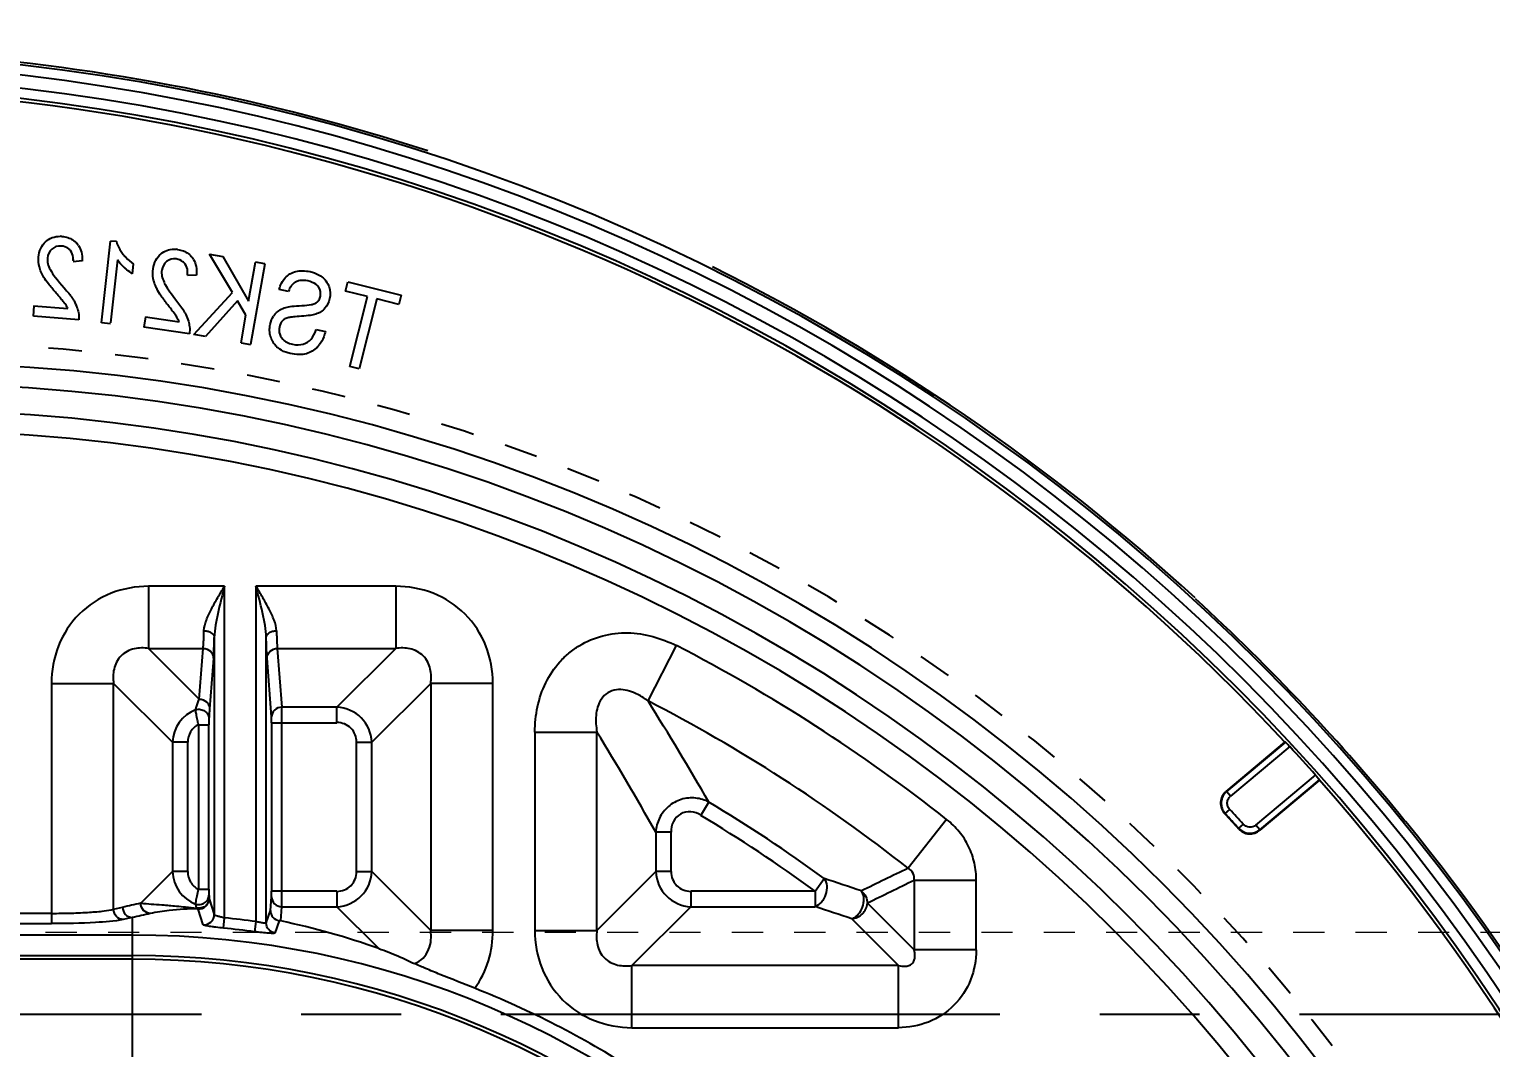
# Model space of a CAD drawing. Header units: millimetres. Extents: x 3054 to 4939, y -1170 to 130.
# Drawn here: x 3433.2 to 3504.6, y -167.8 to -118.1 of the extents above; entities that cross this region are included whole.
import ezdxf

# ---------------------------------------------------------------- set-up
doc = ezdxf.new("R2010")
doc.units = ezdxf.units.MM
doc.header["$LTSCALE"] = 16.335
doc.header["$PDMODE"] = 3
doc.header["$PDSIZE"] = 0.3125
doc.linetypes.add('CENTER', pattern=[0.6, 0.375, -0.075, 0.075, -0.075])
doc.linetypes.add('HIDDEN', pattern=[0.2, 0.1, -0.1])
doc.layers.get('0').update_dxf_attribs({"linetype": 'CONTINUOUS'})
doc.layers.get('Defpoints').update_dxf_attribs({"linetype": 'CONTINUOUS'})
doc.layers.add('21', color=7, linetype='CONTINUOUS')
doc.layers.add('cool', color=153, linetype='HIDDEN', lineweight=9)
doc.styles.get("Standard").update_dxf_attribs({"font": 'txt', "width": 0.8})
doc.dimstyles.get("Standard").update_dxf_attribs({"dimtxt": 0.15625, "dimasz": 0.1875, "dimexe": 0.125, "dimexo": 0.0625, "dimtad": 0, "dimtih": 1, "dimtoh": 1, "dimdsep": 46, "dimtxsty": 'Standard', "dimcen": 0.09, "dimadec": 0, "dimazin": 0, "dimtp": 0.01, "dimtm": 0.01, "dimtfac": 1, "dimtofl": 0, "dimtmove": 0, "dimatfit": 3, "dimfxl": 0, "dimtolj": 1, "dimarcsym": 0})

# ---------------------------------------------------------------- blocks, each defined once
blk = doc.blocks.new('*D86')
at = {"color": 4, "lineweight": -2}
blk.add_line((3527.113, -219.255), (3527.113, -60.351), dxfattribs=at)
at = {"layer": 'Defpoints', "color": 0}
for p in [(3527.113, -60.351), (3527.113, -219.255), (3421.161, -226.18)]:
    blk.add_point(p, dxfattribs=at)
at = {"color": 6, "insert": (3527.113, -51.351), "char_height": 5, "attachment_point": 5, "rotation": 90}
blk.add_mtext('\\A1;105.95', dxfattribs=at)
blk = doc.blocks.new('*D87')
at = {"color": 4, "lineweight": -2}
blk.add_line((3549.662, -116.98), (3549.662, -60.351), dxfattribs=at)
at = {"layer": 'Defpoints', "color": 0}
for p in [(3549.662, -60.351), (3549.662, -116.98), (3421.161, -226.18)]:
    blk.add_point(p, dxfattribs=at)
at = {"color": 6, "insert": (3549.662, -51.351), "char_height": 5, "attachment_point": 5, "rotation": 90}
blk.add_mtext('\\A1;128.50', dxfattribs=at)
blk = doc.blocks.new('*D88')
at = {"color": 4, "lineweight": -2}
blk.add_line((3553.176, -108.18), (3587.767, -108.18), dxfattribs=at)
at = {"layer": 'Defpoints', "color": 0}
for p in [(3553.176, -108.18), (3587.767, -108.18), (3421.161, -226.18)]:
    blk.add_point(p, dxfattribs=at)
at = {"color": 6, "insert": (3595.767, -108.18), "char_height": 5, "attachment_point": 5}
blk.add_mtext('\\A1;118.00', dxfattribs=at)
blk = doc.blocks.new('*D89')
at = {"color": 4, "lineweight": -2}
blk.add_line((3575.76, -166.18), (3587.767, -166.18), dxfattribs=at)
at = {"layer": 'Defpoints', "color": 0}
for p in [(3575.76, -166.18), (3587.767, -166.18), (3421.161, -226.18)]:
    blk.add_point(p, dxfattribs=at)
at = {"color": 6, "insert": (3594.767, -166.18), "char_height": 5, "attachment_point": 5}
blk.add_mtext('\\A1;60.00', dxfattribs=at)

msp = doc.modelspace()

# ---------------------------------------------------------------- linework, layer by layer
at = {"layer": '21', "color": 7, "linetype": 'Continuous'}
for p, q in [((3436.714, -132.399), (3437.162, -128.416)), ((3437.442, -128.432), (3437.164, -128.401)), ((3443.114, -130.912), (3441.994, -129.038)), ((3441.994, -129.038), (3442.64, -129.153)), ((3442.64, -129.153), (3443.899, -131.336)), ((3435.338, -129.401), (3435.779, -129.358)), ((3437.499, -129.328), (3437.154, -132.399)), ((3438.231, -130.003), (3438.284, -129.533)), ((3443.899, -131.336), (3444.237, -129.437)), ((3444.699, -129.519), (3443.999, -133.457)), ((3444.699, -129.519), (3444.237, -129.437)), ((3440.915, -130.07), (3441.357, -130.053)), ((3448.645, -130.844), (3448.76, -130.388)), ((3448.76, -130.388), (3451.359, -131.046)), ((3441.229, -132.964), (3443.114, -130.912)), ((3443.356, -131.317), (3441.798, -133.066)), ((3443.777, -132.024), (3443.356, -131.317)), ((3445.851, -130.871), (3445.393, -130.772)), ((3449.717, -131.115), (3448.645, -130.844)), ((3448.851, -134.537), (3449.717, -131.115)), ((3450.172, -131.23), (3449.306, -134.652)), ((3451.244, -131.502), (3450.172, -131.23)), ((3451.359, -131.046), (3451.244, -131.502)), ((3433.413, -131.566), (3433.372, -132.074)), ((3433.393, -131.565), (3435.072, -131.701)), ((3435.609, -132.257), (3433.393, -132.076)), ((3443.537, -133.375), (3443.777, -132.024)), ((3436.717, -132.376), (3437.151, -132.425)), ((3438.862, -132.113), (3438.79, -132.618)), ((3441.012, -132.937), (3438.79, -132.618)), ((3438.862, -132.113), (3440.51, -132.35)), ((3447.199, -132.728), (3447.657, -132.827)), ((3441.798, -133.066), (3441.229, -132.964)), ((3443.537, -133.375), (3443.999, -133.457)), ((3449.306, -134.652), (3448.851, -134.537)), ((3439.018, -145.269), (3439.018, -148.31)), ((3442.73, -145.269), (3439.018, -145.269)), ((3442.73, -161.479), (3442.73, -145.269)), ((3444.263, -145.269), (3444.263, -161.657)), ((3451.091, -145.269), (3444.263, -145.269)), ((3451.091, -145.269), (3451.091, -148.31)), ((3442.228, -147.783), (3442.228, -161.314)), ((3444.766, -161.724), (3444.766, -147.783)), ((3439.018, -148.31), (3441.497, -150.788)), ((3439.018, -148.31), (3441.685, -148.31)), ((3441.497, -150.788), (3441.685, -148.31)), ((3445.308, -148.31), (3445.527, -151.183)), ((3445.308, -148.31), (3451.091, -148.31)), ((3448.218, -151.183), (3451.091, -148.31)), ((3463.42, -150.876), (3464.813, -148.173)), ((3442.188, -148.785), (3441.999, -151.263)), ((3445.024, -151.658), (3444.806, -148.785)), ((3434.267, -150.02), (3434.267, -161.758)), ((3434.267, -150.02), (3437.308, -150.02)), ((3437.308, -161.06), (3437.308, -150.02)), ((3440.181, -152.893), (3437.308, -150.02)), ((3452.801, -150.02), (3449.928, -152.893)), ((3452.801, -150.02), (3452.801, -162.092)), ((3455.842, -150.02), (3452.801, -150.02)), ((3455.842, -162.092), (3455.842, -150.02)), ((3448.218, -151.183), (3445.527, -151.183)), ((3448.218, -151.943), (3448.218, -151.183)), ((3441.461, -152.025), (3441.461, -160.087)), ((3441.461, -152.039), (3441.964, -152.039)), ((3441.964, -160.073), (3441.964, -152.039)), ((3445.03, -151.943), (3445.03, -160.169)), ((3445.03, -151.943), (3448.218, -151.943)), ((3445.532, -160.169), (3445.532, -151.943)), ((3457.885, -152.396), (3457.885, -162.092)), ((3457.885, -152.396), (3460.925, -152.396)), ((3460.925, -162.092), (3460.925, -152.396)), ((3440.181, -152.893), (3440.181, -159.219)), ((3440.941, -152.893), (3440.181, -152.893)), ((3440.941, -159.219), (3440.941, -152.893)), ((3449.168, -152.893), (3449.168, -159.219)), ((3449.168, -152.893), (3449.928, -152.893)), ((3449.928, -159.219), (3449.928, -152.893)), ((3491.663, -155.301), (3494.537, -152.89)), ((3494.559, -152.896), (3491.692, -155.303)), ((3494.774, -153.107), (3491.884, -155.532)), ((3494.559, -152.896), (3494.537, -152.89)), ((3493.119, -156.942), (3496.034, -154.496)), ((3496.226, -154.752), (3493.309, -157.199)), ((3493.311, -157.171), (3496.222, -154.729)), ((3496.226, -154.752), (3496.222, -154.729)), ((3491.692, -155.303), (3491.663, -155.301)), ((3491.884, -155.532), (3491.692, -155.303)), ((3465.998, -156.469), (3466.389, -155.817)), ((3491.593, -156.379), (3491.622, -156.381)), ((3491.622, -156.381), (3491.842, -156.178)), ((3478.011, -156.666), (3476.129, -159.054)), ((3492.276, -157.099), (3492.274, -157.127)), ((3492.498, -156.899), (3492.276, -157.099)), ((3493.311, -157.171), (3493.119, -156.942)), ((3500.403, -156.746), (3500.448, -156.776)), ((3463.798, -157.284), (3463.798, -159.219)), ((3464.559, -157.284), (3463.798, -157.284)), ((3464.559, -159.219), (3464.559, -157.284)), ((3493.309, -157.199), (3493.311, -157.171)), ((3438.635, -160.765), (3440.181, -159.219)), ((3440.941, -159.219), (3440.181, -159.219)), ((3449.168, -159.219), (3449.928, -159.219)), ((3449.928, -159.219), (3452.801, -162.092)), ((3460.925, -162.092), (3463.798, -159.219)), ((3464.559, -159.219), (3463.798, -159.219)), ((3471.586, -160.169), (3472.033, -159.555)), ((3476.418, -159.651), (3476.418, -163.042)), ((3479.459, -159.651), (3476.418, -159.651)), ((3479.459, -163.042), (3479.459, -159.651)), ((3441.461, -160.073), (3441.964, -160.073)), ((3441.978, -160.545), (3442.228, -161.314)), ((3444.973, -161.125), (3445.024, -160.454)), ((3448.218, -160.169), (3445.03, -160.169)), ((3448.218, -160.169), (3448.218, -160.93)), ((3465.509, -160.169), (3465.509, -160.93)), ((3471.586, -160.169), (3465.509, -160.169)), ((3471.586, -160.169), (3471.586, -160.93)), ((3434.267, -161.257), (3431.177, -161.257)), ((3437.308, -161.06), (3437.745, -160.96)), ((3441.687, -161.813), (3441.441, -161.044)), ((3444.766, -161.724), (3444.973, -161.125)), ((3445.473, -161.629), (3445.527, -160.93)), ((3445.527, -160.93), (3448.218, -160.93)), ((3450.263, -162.975), (3448.218, -160.93)), ((3465.509, -160.93), (3462.636, -163.803)), ((3465.509, -160.93), (3471.586, -160.93)), ((3474.142, -160.766), (3476.418, -163.042)), ((3431.177, -161.758), (3434.267, -161.758)), ((3438.22, -161.461), (3437.783, -161.561)), ((3438.22, -161.461), (3438.22, -172.233)), ((3442.681, -161.978), (3442.73, -161.479)), ((3444.263, -161.657), (3444.197, -162.154)), ((3445.399, -161.615), (3445.191, -162.219)), ((3455.842, -162.092), (3452.801, -162.092)), ((3457.885, -162.092), (3460.925, -162.092)), ((3475.658, -163.803), (3473.382, -161.526)), ((3438.22, -162.316), (3394, -162.316)), ((3394, -163.322), (3438.22, -163.322)), ((3438.22, -163.5), (3394, -163.5)), ((3479.459, -163.042), (3476.418, -163.042)), ((3462.636, -166.843), (3462.636, -163.803)), ((3475.658, -163.803), (3462.636, -163.803)), ((3475.658, -166.843), (3475.658, -163.803)), ((3462.636, -166.843), (3475.658, -166.843))]:
    msp.add_line(p, q, dxfattribs=at)
at = {"layer": '21', "color": 1, "linetype": 'CENTER', "ltscale": 3.980655}
msp.add_line((3261.161, -166.18), (3581.161, -166.18), dxfattribs=at)
at = {"layer": '21', "color": 7, "linetype": 'Continuous'}
for centre, radius, start, end in [((3421.135, -221.18), 102.057, 14.96291, 151.82661), ((3421.135, -221.18), 101.558, 14.96291, 151.63947), ((3421.135, -221.18), 102.168, 72.02597, 85.77901), ((3421.135, -221.18), 100.92, 15.05965, 151.44394), ((3421.135, -221.18), 100.421, 15.05965, 151.60566), ((3421.135, -221.18), 100.256, 42.93433, 85.81719), ((3434.678, -129.473), 1.301, 85.58967, 88.86637), ((3434.786, -129.139), 0.958, 32.39802, 40.25455), ((3439.6, -127.638), 2.306, 216.34457, 222.55062), ((3440.252, -130.1), 1.3, 82.09496, 85.37332), ((3440.385, -129.775), 0.954, 29.1505, 36.9592), ((3421.135, -221.18), 102.168, 47.50695, 63.59657), ((3433.022, -132.778), 2.319, 32.77404, 35.38659), ((3438.572, -133.191), 2.115, 29.02217, 31.87941), ((3445.969, -132.627), 1.014, 138.22078, 146.511), ((3446.248, -132.614), 1.402, 316.37574, 319.5479), ((3446.149, -132.541), 1.525, 319.89022, 322.26682), ((3446.042, -132.753), 1.116, 226.62519, 230.2181), ((3446.044, -132.78), 1.096, 229.22686, 235.62961), ((3427.165, -221.18), 86.815, 1.1311, 88.87139), ((3427.165, -221.18), 85.811, 1.129, 88.87112), ((3427.165, -221.18), 84.503, 2.75434, 87.24672), ((3427.165, -221.18), 83.513, 2.75328, 87.24672), ((3421.135, -221.18), 102.152, 39.10643, 47.47808), ((3427.165, -221.18), 82.142, 51.75728, 62.7208), ((3441.968, -152.969), 1.788, 111.47482, 177.56116), ((3448.136, -152.974), 1.794, 2.59508, 87.40565), ((3313.462, -244.346), 176.703, 30.06642, 31.9357), ((3427.165, -221.18), 79.102, 51.75727, 62.72083), ((3307.986, -245.587), 179.095, 29.54148, 31.35527), ((3421.135, -221.18), 100.283, 41.6792, 42.75116), ((3421.135, -221.18), 100.256, 318.50266, 41.49734), ((3492.176, -155.875), 0.75, 130.21714, 222.3754), ((3427.165, -221.18), 76.229, 53.9444, 59.03256), ((3421.135, -221.18), 95.726, 42.0001, 42.60523), ((3421.135, -221.18), 95.746, 42.01149, 42.5928), ((3421.135, -221.18), 96.045, 42.01154, 42.5928), ((3427.165, -221.18), 75.468, 53.94255, 59.03251), ((3492.831, -156.596), 0.749, 222.1848, 309.82666), ((3421.135, -221.18), 102.168, 22.63704, 39.07755), ((3441.968, -159.143), 1.788, 182.44162, 248.52091), ((3448.136, -159.138), 1.794, 272.59459, 357.40562), ((3465.59, -159.138), 1.794, 182.5945, 267.40562), ((3631.205, -481.879), 358.141, 115.65836, 116.06467), ((3408.417, -352.005), 202.693, 71.16845, 71.70881), ((3628.909, -474.025), 349.406, 115.87614, 116.29181), ((3471.126, -158.768), 29.202, 183.15113, 183.48767), ((3449.319, -209.414), 49.813, 102.38522, 103.4352), ((3449.323, -209.509), 49.314, 101.96351, 103.01114), ((3421.822, -313.802), 160.768, 71.29443, 71.96873), ((3438.22, -207.11), 45.352, 82.42698, 84.35596), ((3438.22, -207.11), 45.853, 82.42693, 84.356), ((3445.158, -163.15), 1.554, 78.27406, 81.05711), ((3438.19, -196.723), 35.842, 70.31579, 78.27592), ((3438.22, -207.11), 44.794, 0, 90), ((3438.22, -207.11), 43.789, 0, 90), ((3438.22, -207.11), 43.61, 0, 90), ((3438.22, -207.11), 45.389, 57.36748, 68.36299)]:
    msp.add_arc(centre, radius, start, end, dxfattribs=at)
at = {"layer": '21', "color": 8, "linetype": 'HIDDEN'}
msp.add_arc((3427.165, -221.18), 87.821, 218.45894, 155.70987, dxfattribs=at)
at = {"layer": '21', "color": 7, "linetype": 'Continuous'}
for points, knots in [([(3433.681, -129.669), (3433.639, -129.513), (3433.604, -129.035), (3433.9, -128.367), (3434.413, -128.166), (3434.704, -128.172)], [0, 0, 0, 0, 0.21227, 0.622792, 1, 1, 1, 1]), ([(3437.438, -128.416), (3437.439, -128.421), (3437.475, -128.552), (3437.535, -128.686), (3437.615, -128.818)], [0, 0, 0, 0, 0.040953, 1, 1, 1, 1]), ([(3434.748, -128.645), (3434.564, -128.633), (3434.235, -128.752), (3434.052, -129.143), (3434.074, -129.416), (3434.096, -129.51)], [0, 0, 0, 0, 0.392077, 0.798142, 1, 1, 1, 1]), ([(3435.595, -128.626), (3435.717, -128.817), (3435.779, -129.067), (3435.779, -129.372), (3435.779, -129.38)], [0, 0, 0, 0, 0.976276, 1, 1, 1, 1]), ([(3439.245, -130.236), (3439.213, -130.078), (3439.206, -129.598), (3439.43, -129.169), (3439.666, -128.989), (3439.688, -128.974)], [0, 0, 0, 0, 0.320437, 0.94015, 1, 1, 1, 1]), ([(3433.771, -129.926), (3433.769, -129.923), (3433.731, -129.836), (3433.701, -129.749), (3433.681, -129.669)], [0, 0, 0, 0, 0.036243, 1, 1, 1, 1]), ([(3434.546, -130.996), (3434.521, -130.967), (3434.374, -130.798), (3434.098, -130.473), (3433.893, -130.175), (3433.806, -130.007), (3433.771, -129.926)], [0, 0, 0, 0, 0.065449, 0.382499, 0.699549, 1, 1, 1, 1]), ([(3437.951, -129.804), (3437.914, -129.774), (3437.74, -129.624), (3437.582, -129.451), (3437.499, -129.328)], [0, 0, 0, 0, 0.216508, 1, 1, 1, 1]), ([(3439.9, -129.402), (3439.766, -129.512), (3439.646, -129.734), (3439.653, -130.01), (3439.671, -130.106)], [0, 0, 0, 0, 0.664207, 1, 1, 1, 1]), ([(3446.346, -130.346), (3446.288, -130.36), (3446.147, -130.415), (3446.038, -130.517), (3445.981, -130.599)], [0, 0, 0, 0, 0.375792, 1, 1, 1, 1]), ([(3447.049, -131.485), (3447.118, -131.466), (3447.244, -131.413), (3447.344, -131.295), (3447.457, -131.02), (3447.418, -130.789), (3447.323, -130.647)], [0, 0, 0, 0, 0.146018, 0.346831, 0.547643, 1, 1, 1, 1]), ([(3447.685, -130.352), (3447.753, -130.442), (3447.895, -130.716), (3447.909, -131.237), (3447.67, -131.724), (3447.375, -131.91), (3447.191, -131.971)], [0, 0, 0, 0, 0.162777, 0.451149, 0.723993, 1, 1, 1, 1]), ([(3434.913, -131.435), (3434.88, -131.39), (3434.792, -131.278), (3434.623, -131.084), (3434.546, -130.996)], [0, 0, 0, 0, 0.569333, 1, 1, 1, 1]), ([(3440.029, -131.614), (3440.006, -131.584), (3439.869, -131.405), (3439.612, -131.066), (3439.483, -130.851), (3439.436, -130.757)], [0, 0, 0, 0, 0.093987, 0.546993, 1, 1, 1, 1]), ([(3435.52, -131.644), (3435.551, -131.73), (3435.61, -131.935), (3435.622, -132.137), (3435.609, -132.257)], [0, 0, 0, 0, 0.415507, 1, 1, 1, 1]), ([(3440.368, -132.074), (3440.337, -132.028), (3440.256, -131.909), (3440.1, -131.706), (3440.029, -131.614)], [0, 0, 0, 0, 0.570129, 1, 1, 1, 1]), ([(3445.276, -133.564), (3445.135, -133.431), (3444.928, -133.087), (3444.91, -132.513), (3445.044, -132.186), (3445.123, -132.067)], [0, 0, 0, 0, 0.340169, 0.719785, 1, 1, 1, 1]), ([(3446.496, -132.077), (3446.338, -132.088), (3446.135, -132.106), (3446.006, -132.121), (3445.968, -132.127)], [0, 0, 0, 0, 0.657643, 1, 1, 1, 1]), ([(3446.503, -131.554), (3446.688, -131.545), (3446.885, -131.525), (3447.021, -131.493), (3447.049, -131.485)], [0, 0, 0, 0, 0.778594, 1, 1, 1, 1]), ([(3440.96, -132.32), (3440.986, -132.407), (3441.032, -132.615), (3441.033, -132.818), (3441.012, -132.937)], [0, 0, 0, 0, 0.415152, 1, 1, 1, 1]), ([(3445.549, -132.31), (3445.481, -132.39), (3445.381, -132.597), (3445.39, -132.973), (3445.539, -133.179), (3445.65, -133.264)], [0, 0, 0, 0, 0.326631, 0.661531, 1, 1, 1, 1]), ([(3445.968, -132.127), (3445.933, -132.132), (3445.804, -132.154), (3445.678, -132.201), (3445.583, -132.27), (3445.549, -132.31)], [0, 0, 0, 0, 0.131271, 0.565636, 1, 1, 1, 1]), ([(3446.057, -133.445), (3446.237, -133.486), (3446.586, -133.476), (3446.863, -133.308), (3446.96, -133.193)], [0, 0, 0, 0, 0.50728, 1, 1, 1, 1]), ([(3447.263, -133.581), (3447.111, -133.741), (3446.833, -133.911), (3446.374, -133.967), (3446.042, -133.929), (3445.862, -133.882), (3445.825, -133.87)], [0, 0, 0, 0, 0.442114, 0.688282, 0.934449, 1, 1, 1, 1]), ([(3439.018, -145.269), (3438.398, -145.28), (3437.142, -145.491), (3435.538, -146.54), (3434.491, -148.144), (3434.278, -149.399), (3434.267, -150.02)], [0, 0, 0, 0, 0.250129, 0.500013, 0.749892, 1, 1, 1, 1]), ([(3441.725, -147.443), (3441.73, -147.267), (3441.838, -146.899), (3442.088, -146.37), (3442.397, -145.822), (3442.618, -145.455), (3442.73, -145.269)], [0, 0, 0, 0, 0.219135, 0.466725, 0.72998, 1, 1, 1, 1]), ([(3442.73, -145.269), (3442.621, -145.692), (3442.455, -146.321), (3442.282, -147.159), (3442.23, -147.577), (3442.228, -147.783)], [0, 0, 0, 0, 0.510246, 0.759828, 1, 1, 1, 1]), ([(3444.766, -147.783), (3444.763, -147.583), (3444.713, -147.172), (3444.542, -146.333), (3444.375, -145.698), (3444.263, -145.269)], [0, 0, 0, 0, 0.232898, 0.482425, 1, 1, 1, 1]), ([(3445.268, -147.443), (3445.263, -147.268), (3445.157, -146.9), (3444.905, -146.371), (3444.597, -145.823), (3444.376, -145.455), (3444.263, -145.269)], [0, 0, 0, 0, 0.218151, 0.466111, 0.729739, 1, 1, 1, 1]), ([(3455.842, -150.02), (3455.83, -149.399), (3455.62, -148.143), (3454.571, -146.54), (3452.967, -145.492), (3451.711, -145.279), (3451.091, -145.269)], [0, 0, 0, 0, 0.250129, 0.500013, 0.749892, 1, 1, 1, 1]), ([(3441.685, -148.309), (3441.69, -148.258), (3441.71, -147.97), (3441.719, -147.681), (3441.725, -147.443)], [0, 0, 0, 0, 0.177155, 1, 1, 1, 1]), ([(3441.725, -147.443), (3441.793, -147.444), (3441.917, -147.462), (3442.076, -147.534), (3442.191, -147.639), (3442.226, -147.735), (3442.228, -147.783)], [0, 0, 0, 0, 0.305938, 0.560937, 0.784377, 1, 1, 1, 1]), ([(3442.188, -148.785), (3442.192, -148.726), (3442.212, -148.392), (3442.221, -148.058), (3442.228, -147.783)], [0, 0, 0, 0, 0.176844, 1, 1, 1, 1]), ([(3444.766, -147.783), (3444.767, -147.735), (3444.802, -147.639), (3444.918, -147.534), (3445.077, -147.462), (3445.201, -147.444), (3445.268, -147.443)], [0, 0, 0, 0, 0.215653, 0.439091, 0.694089, 1, 1, 1, 1]), ([(3444.806, -148.785), (3444.801, -148.726), (3444.782, -148.392), (3444.772, -148.058), (3444.766, -147.783)], [0, 0, 0, 0, 0.177336, 1, 1, 1, 1]), ([(3445.268, -147.443), (3445.271, -147.535), (3445.28, -147.824), (3445.291, -148.113), (3445.308, -148.309)], [0, 0, 0, 0, 0.319203, 1, 1, 1, 1]), ([(3457.885, -152.396), (3457.896, -151.983), (3457.973, -151.156), (3458.372, -149.971), (3458.952, -149.1), (3459.547, -148.523), (3460.225, -148.046), (3461.191, -147.644), (3462.435, -147.494), (3463.671, -147.684), (3464.443, -147.993), (3464.813, -148.173)], [0, 0, 0, 0, 0.12505, 0.249955, 0.375017, 0.437609, 0.500186, 0.625209, 0.750065, 0.875026, 1, 1, 1, 1]), ([(3439.018, -148.31), (3438.787, -148.276), (3438.42, -148.277), (3437.964, -148.441), (3437.66, -148.662), (3437.439, -148.966), (3437.276, -149.422), (3437.274, -149.789), (3437.308, -150.02)], [0, 0, 0, 0, 0.243803, 0.370665, 0.499993, 0.629321, 0.756201, 1, 1, 1, 1]), ([(3441.685, -148.309), (3441.812, -148.31), (3442.071, -148.407), (3442.186, -148.663), (3442.188, -148.785)], [0, 0, 0, 0, 0.509731, 1, 1, 1, 1]), ([(3444.806, -148.785), (3444.807, -148.663), (3444.922, -148.407), (3445.181, -148.311), (3445.308, -148.309)], [0, 0, 0, 0, 0.490264, 1, 1, 1, 1]), ([(3452.801, -150.02), (3452.835, -149.789), (3452.833, -149.422), (3452.67, -148.966), (3452.449, -148.662), (3452.145, -148.441), (3451.689, -148.277), (3451.322, -148.276), (3451.091, -148.31)], [0, 0, 0, 0, 0.243803, 0.370664, 0.499992, 0.629321, 0.7562, 1, 1, 1, 1]), ([(3462.706, -150.463), (3462.577, -150.411), (3462.305, -150.328), (3461.869, -150.305), (3461.439, -150.446), (3461.118, -150.766), (3460.943, -151.166), (3460.848, -151.714), (3460.879, -152.128), (3460.925, -152.395)], [0, 0, 0, 0, 0.123197, 0.249899, 0.380433, 0.510946, 0.637586, 0.76061, 1, 1, 1, 1]), ([(3463.42, -150.876), (3463.363, -150.833), (3463.139, -150.674), (3462.896, -150.539), (3462.706, -150.463)], [0, 0, 0, 0, 0.259062, 1, 1, 1, 1]), ([(3441.313, -151.305), (3441.328, -151.256), (3441.382, -151.081), (3441.444, -150.909), (3441.497, -150.788)], [0, 0, 0, 0, 0.278726, 1, 1, 1, 1]), ([(3441.313, -151.305), (3441.392, -151.283), (3441.553, -151.276), (3441.766, -151.36), (3441.923, -151.517), (3441.968, -151.663), (3441.968, -151.739)], [0, 0, 0, 0, 0.275777, 0.516408, 0.748088, 1, 1, 1, 1]), ([(3441.458, -152.028), (3441.44, -151.957), (3441.399, -151.792), (3441.355, -151.551), (3441.325, -151.383), (3441.315, -151.309)], [0, 0, 0, 0, 0.299105, 0.69704, 1, 1, 1, 1]), ([(3441.497, -150.788), (3441.619, -150.789), (3441.812, -150.861), (3441.967, -151.065), (3441.998, -151.196), (3441.999, -151.263)], [0, 0, 0, 0, 0.486588, 0.733547, 1, 1, 1, 1]), ([(3441.999, -151.263), (3441.996, -151.299), (3441.985, -151.457), (3441.975, -151.616), (3441.968, -151.739)], [0, 0, 0, 0, 0.224687, 1, 1, 1, 1]), ([(3445.527, -151.183), (3445.4, -151.184), (3445.141, -151.28), (3445.025, -151.536), (3445.024, -151.658)], [0, 0, 0, 0, 0.509737, 1, 1, 1, 1]), ([(3445.532, -151.943), (3445.532, -151.861), (3445.53, -151.608), (3445.529, -151.354), (3445.527, -151.183)], [0, 0, 0, 0, 0.322171, 1, 1, 1, 1]), ([(3441.462, -152.027), (3441.303, -152.102), (3441.022, -152.353), (3440.93, -152.715), (3440.93, -152.893)], [0, 0, 0, 0, 0.497429, 1, 1, 1, 1]), ([(3441.968, -151.739), (3441.968, -151.756), (3441.964, -151.856), (3441.964, -151.956), (3441.964, -152.039)], [0, 0, 0, 0, 0.167963, 1, 1, 1, 1]), ([(3445.03, -151.943), (3445.03, -151.912), (3445.029, -151.817), (3445.029, -151.722), (3445.024, -151.658)], [0, 0, 0, 0, 0.320418, 1, 1, 1, 1]), ([(3449.179, -152.893), (3449.179, -152.647), (3448.985, -152.125), (3448.464, -151.932), (3448.218, -151.932)], [0, 0, 0, 0, 0.499994, 1, 1, 1, 1]), ([(3494.774, -153.107), (3494.749, -153.08), (3494.703, -153.031), (3494.64, -152.966), (3494.593, -152.924), (3494.569, -152.899), (3494.559, -152.896)], [0, 0, 0, 0, 0.362013, 0.675901, 0.897998, 1, 1, 1, 1]), ([(3496.222, -154.729), (3496.22, -154.719), (3496.198, -154.694), (3496.162, -154.643), (3496.103, -154.574), (3496.059, -154.523), (3496.034, -154.496)], [0, 0, 0, 0, 0.100836, 0.322594, 0.637024, 1, 1, 1, 1]), ([(3465.75, -155.625), (3465.514, -155.599), (3465.025, -155.645), (3464.383, -155.999), (3463.937, -156.578), (3463.814, -157.049), (3463.798, -157.283)], [0, 0, 0, 0, 0.250242, 0.501753, 0.752035, 1, 1, 1, 1]), ([(3491.663, -155.301), (3491.586, -155.365), (3491.458, -155.526), (3491.377, -155.824), (3491.419, -156.129), (3491.526, -156.305), (3491.593, -156.379)], [0, 0, 0, 0, 0.250009, 0.499998, 0.749987, 1, 1, 1, 1]), ([(3491.842, -156.178), (3491.803, -156.133), (3491.739, -156.028), (3491.711, -155.845), (3491.762, -155.667), (3491.84, -155.572), (3491.884, -155.532)], [0, 0, 0, 0, 0.249981, 0.499988, 0.750049, 1, 1, 1, 1]), ([(3466.006, -156.455), (3465.856, -156.365), (3465.517, -156.245), (3464.982, -156.354), (3464.614, -156.756), (3464.543, -157.109), (3464.543, -157.284)], [0, 0, 0, 0, 0.254077, 0.499996, 0.745908, 1, 1, 1, 1]), ([(3479.459, -159.651), (3479.458, -159.365), (3479.398, -158.792), (3479.117, -157.973), (3478.648, -157.246), (3478.234, -156.844), (3478.011, -156.666)], [0, 0, 0, 0, 0.249957, 0.500006, 0.750027, 1, 1, 1, 1]), ([(3493.119, -156.942), (3493.032, -157.012), (3492.796, -157.097), (3492.575, -156.98), (3492.498, -156.899)], [0, 0, 0, 0, 0.499999, 1, 1, 1, 1]), ([(3492.274, -157.127), (3492.399, -157.265), (3492.771, -157.453), (3493.166, -157.319), (3493.309, -157.199)], [0, 0, 0, 0, 0.500001, 1, 1, 1, 1]), ([(3440.93, -159.219), (3440.93, -159.397), (3441.022, -159.759), (3441.303, -160.01), (3441.462, -160.086)], [0, 0, 0, 0, 0.502571, 1, 1, 1, 1]), ([(3448.218, -160.181), (3448.464, -160.181), (3448.985, -159.987), (3449.179, -159.466), (3449.179, -159.219)], [0, 0, 0, 0, 0.499994, 1, 1, 1, 1]), ([(3464.547, -159.219), (3464.547, -159.466), (3464.741, -159.987), (3465.263, -160.181), (3465.509, -160.181)], [0, 0, 0, 0, 0.499994, 1, 1, 1, 1]), ([(3476.418, -159.651), (3476.439, -159.536), (3476.415, -159.284), (3476.232, -159.109), (3476.129, -159.054)], [0, 0, 0, 0, 0.500045, 1, 1, 1, 1]), ([(3472.033, -159.555), (3472.1, -159.658), (3472.186, -159.926), (3472.118, -160.342), (3471.928, -160.719), (3471.701, -160.886), (3471.586, -160.93)], [0, 0, 0, 0, 0.230002, 0.499816, 0.769691, 1, 1, 1, 1]), ([(3441.313, -160.807), (3441.387, -160.828), (3441.541, -160.837), (3441.759, -160.759), (3441.924, -160.597), (3441.968, -160.446), (3441.968, -160.373)], [0, 0, 0, 0, 0.256733, 0.500432, 0.757183, 1, 1, 1, 1]), ([(3441.314, -160.803), (3441.321, -160.757), (3441.345, -160.622), (3441.386, -160.381), (3441.432, -160.188), (3441.458, -160.084)], [0, 0, 0, 0, 0.188331, 0.56011, 1, 1, 1, 1]), ([(3441.978, -160.545), (3441.978, -160.613), (3441.941, -160.752), (3441.798, -160.916), (3441.596, -161.008), (3441.445, -161.011), (3441.373, -160.998)], [0, 0, 0, 0, 0.239236, 0.48623, 0.7416, 1, 1, 1, 1]), ([(3441.441, -161.044), (3441.574, -161.053), (3441.86, -160.956), (3441.978, -160.678), (3441.978, -160.544)], [0, 0, 0, 0, 0.5005, 1, 1, 1, 1]), ([(3441.964, -160.073), (3441.964, -160.103), (3441.964, -160.203), (3441.965, -160.304), (3441.968, -160.373)], [0, 0, 0, 0, 0.303818, 1, 1, 1, 1]), ([(3445.024, -160.454), (3445.025, -160.44), (3445.029, -160.345), (3445.03, -160.25), (3445.03, -160.169)], [0, 0, 0, 0, 0.154911, 1, 1, 1, 1]), ([(3445.024, -160.454), (3445.025, -160.577), (3445.141, -160.832), (3445.4, -160.929), (3445.527, -160.93)], [0, 0, 0, 0, 0.490263, 1, 1, 1, 1]), ([(3445.527, -160.93), (3445.527, -160.891), (3445.53, -160.638), (3445.531, -160.384), (3445.532, -160.169)], [0, 0, 0, 0, 0.152581, 1, 1, 1, 1]), ([(3473.843, -160.162), (3473.931, -160.236), (3474.076, -160.423), (3474.136, -160.651), (3474.142, -160.766)], [0, 0, 0, 0, 0.5, 1, 1, 1, 1]), ([(3473.965, -160.586), (3473.966, -160.546), (3473.959, -160.398), (3473.908, -160.249), (3473.843, -160.162)], [0, 0, 0, 0, 0.269986, 1, 1, 1, 1]), ([(3434.267, -161.257), (3434.594, -161.257), (3435.218, -161.248), (3436.078, -161.212), (3436.765, -161.154), (3437.156, -161.1), (3437.308, -161.06)], [0, 0, 0, 0, 0.321727, 0.612868, 0.846032, 1, 1, 1, 1]), ([(3437.783, -161.561), (3437.662, -161.557), (3437.41, -161.441), (3437.311, -161.186), (3437.308, -161.06)], [0, 0, 0, 0, 0.490958, 1, 1, 1, 1]), ([(3437.745, -160.96), (3437.748, -161.086), (3437.847, -161.341), (3438.099, -161.457), (3438.22, -161.461)], [0, 0, 0, 0, 0.509064, 1, 1, 1, 1]), ([(3439.101, -161.266), (3438.981, -161.26), (3438.734, -161.141), (3438.638, -160.889), (3438.635, -160.765)], [0, 0, 0, 0, 0.492009, 1, 1, 1, 1]), ([(3438.635, -160.765), (3438.979, -160.786), (3439.561, -160.829), (3440.291, -160.892), (3440.859, -160.948), (3441.191, -160.977), (3441.373, -160.998)], [0, 0, 0, 0, 0.376102, 0.636911, 0.799626, 1, 1, 1, 1]), ([(3441.441, -161.044), (3440.968, -161.028), (3440.182, -161.08), (3439.406, -161.201), (3439.101, -161.266)], [0, 0, 0, 0, 0.602592, 1, 1, 1, 1]), ([(3441.373, -160.998), (3441.368, -160.982), (3441.347, -160.919), (3441.327, -160.856), (3441.313, -160.807)], [0, 0, 0, 0, 0.241296, 1, 1, 1, 1]), ([(3441.441, -161.044), (3441.435, -161.043), (3441.409, -161.033), (3441.387, -161.014), (3441.373, -160.998)], [0, 0, 0, 0, 0.224853, 1, 1, 1, 1]), ([(3441.687, -161.813), (3441.82, -161.823), (3442.108, -161.727), (3442.227, -161.447), (3442.228, -161.314)], [0, 0, 0, 0, 0.500504, 1, 1, 1, 1]), ([(3442.73, -161.479), (3442.667, -161.466), (3442.55, -161.441), (3442.392, -161.402), (3442.29, -161.369), (3442.23, -161.333), (3442.228, -161.314)], [0, 0, 0, 0, 0.360629, 0.671586, 0.88991, 1, 1, 1, 1]), ([(3444.973, -161.125), (3444.974, -161.24), (3445.062, -161.477), (3445.285, -161.597), (3445.399, -161.615)], [0, 0, 0, 0, 0.496575, 1, 1, 1, 1]), ([(3473.382, -161.526), (3473.448, -161.503), (3473.73, -161.333), (3473.9, -161.015), (3473.947, -160.766)], [0, 0, 0, 0, 0.217251, 1, 1, 1, 1]), ([(3473.382, -161.526), (3473.57, -161.506), (3473.94, -161.324), (3474.122, -160.954), (3474.142, -160.766)], [0, 0, 0, 0, 0.5, 1, 1, 1, 1]), ([(3437.783, -161.561), (3437.337, -161.647), (3436.16, -161.731), (3434.987, -161.758), (3434.267, -161.758)], [0, 0, 0, 0, 0.386916, 1, 1, 1, 1]), ([(3442.681, -161.978), (3442.555, -161.965), (3442.373, -161.946), (3442.142, -161.916), (3441.994, -161.894), (3441.873, -161.873), (3441.778, -161.853), (3441.723, -161.835), (3441.69, -161.823), (3441.687, -161.813)], [0, 0, 0, 0, 0.373718, 0.543157, 0.692369, 0.816021, 0.910094, 0.971489, 1, 1, 1, 1]), ([(3444.766, -161.724), (3444.765, -161.729), (3444.748, -161.738), (3444.697, -161.74), (3444.593, -161.73), (3444.441, -161.701), (3444.325, -161.674), (3444.263, -161.657)], [0, 0, 0, 0, 0.030525, 0.090666, 0.307704, 0.62808, 1, 1, 1, 1]), ([(3445.191, -162.219), (3445.076, -162.201), (3444.852, -162.078), (3444.766, -161.839), (3444.766, -161.724)], [0, 0, 0, 0, 0.504015, 1, 1, 1, 1]), ([(3452.012, -163.714), (3452.165, -163.651), (3452.451, -163.466), (3452.726, -163.043), (3452.837, -162.566), (3452.823, -162.246), (3452.801, -162.092)], [0, 0, 0, 0, 0.255335, 0.510436, 0.759093, 1, 1, 1, 1]), ([(3454.956, -164.92), (3455.248, -164.514), (3455.697, -163.598), (3455.842, -162.592), (3455.842, -162.092)], [0, 0, 0, 0, 0.499864, 1, 1, 1, 1]), ([(3457.885, -162.092), (3457.896, -162.713), (3458.107, -163.969), (3459.156, -165.572), (3460.76, -166.62), (3462.015, -166.833), (3462.636, -166.843)], [0, 0, 0, 0, 0.250129, 0.500013, 0.749892, 1, 1, 1, 1]), ([(3460.925, -162.092), (3460.892, -162.324), (3460.893, -162.69), (3461.057, -163.146), (3461.278, -163.45), (3461.582, -163.671), (3462.038, -163.835), (3462.404, -163.836), (3462.636, -163.803)], [0, 0, 0, 0, 0.243803, 0.370664, 0.499992, 0.629321, 0.756201, 1, 1, 1, 1]), ([(3445.191, -162.219), (3445.185, -162.226), (3445.155, -162.233), (3445.098, -162.238), (3445.006, -162.236), (3444.826, -162.225), (3444.552, -162.196), (3444.321, -162.169), (3444.197, -162.154)], [0, 0, 0, 0, 0.028146, 0.085061, 0.176098, 0.300434, 0.627712, 1, 1, 1, 1]), ([(3450.263, -162.975), (3450.588, -163.091), (3451.184, -163.306), (3451.751, -163.59), (3452.012, -163.714)], [0, 0, 0, 0, 0.544649, 1, 1, 1, 1]), ([(3479.459, -163.042), (3479.447, -163.539), (3479.283, -164.544), (3478.439, -165.823), (3477.159, -166.665), (3476.155, -166.832), (3475.658, -166.843)], [0, 0, 0, 0, 0.250138, 0.499982, 0.749916, 1, 1, 1, 1]), ([(3475.658, -163.803), (3475.763, -163.832), (3475.934, -163.859), (3476.167, -163.821), (3476.337, -163.721), (3476.437, -163.552), (3476.475, -163.318), (3476.448, -163.148), (3476.418, -163.042)], [0, 0, 0, 0, 0.23344, 0.361002, 0.49997, 0.63895, 0.766556, 1, 1, 1, 1]), ([(3454.956, -164.92), (3454.388, -164.694), (3453.585, -164.377), (3452.603, -163.975), (3452.189, -163.798), (3452.012, -163.714)], [0, 0, 0, 0, 0.576142, 0.814605, 1, 1, 1, 1])]:
    msp.add_open_spline(points, degree=3, knots=knots, dxfattribs=at)
for points in [[(3434.778, -128.176), (3434.882, -128.185), (3434.979, -128.203), (3435.068, -128.231)], [(3435.068, -128.231), (3435.249, -128.289), (3435.399, -128.385), (3435.517, -128.52)], [(3435.08, -128.758), (3434.989, -128.695), (3434.878, -128.657), (3434.748, -128.645)], [(3435.203, -128.871), (3435.167, -128.827), (3435.126, -128.789), (3435.08, -128.758)], [(3435.334, -129.203), (3435.318, -129.074), (3435.275, -128.964), (3435.203, -128.871)], [(3435.34, -129.38), (3435.343, -129.317), (3435.341, -129.259), (3435.334, -129.203)], [(3437.615, -128.818), (3437.653, -128.88), (3437.695, -128.942), (3437.743, -129.005)], [(3437.902, -129.198), (3438.015, -129.321), (3438.142, -129.433), (3438.284, -129.533)], [(3439.688, -128.974), (3439.87, -128.846), (3440.097, -128.783), (3440.357, -128.804)], [(3440.431, -128.812), (3440.535, -128.828), (3440.63, -128.852), (3440.717, -128.886)], [(3440.717, -128.886), (3440.895, -128.954), (3441.039, -129.06), (3441.147, -129.201)], [(3434.096, -129.51), (3434.12, -129.609), (3434.161, -129.711), (3434.22, -129.814)], [(3434.22, -129.814), (3434.333, -130.02), (3434.557, -130.315), (3434.894, -130.696)], [(3438.231, -130.003), (3438.146, -129.953), (3438.049, -129.884), (3437.951, -129.804)], [(3440.372, -129.279), (3440.19, -129.256), (3440.032, -129.296), (3439.9, -129.402)], [(3440.697, -129.412), (3440.61, -129.344), (3440.502, -129.3), (3440.372, -129.279)], [(3440.812, -129.533), (3440.779, -129.486), (3440.741, -129.446), (3440.697, -129.412)], [(3440.923, -129.872), (3440.915, -129.742), (3440.878, -129.629), (3440.812, -129.533)], [(3440.916, -130.062), (3440.925, -129.995), (3440.927, -129.932), (3440.923, -129.872)], [(3441.218, -129.31), (3441.331, -129.511), (3441.377, -129.761), (3441.357, -130.062)], [(3445.688, -130.204), (3445.829, -130.049), (3446.006, -129.944), (3446.218, -129.892)], [(3446.218, -129.892), (3446.428, -129.842), (3446.659, -129.846), (3446.91, -129.897)], [(3446.91, -129.897), (3446.985, -129.914), (3447.058, -129.935), (3447.126, -129.961)], [(3447.126, -129.961), (3447.264, -130.012), (3447.389, -130.08), (3447.501, -130.164)], [(3439.348, -130.572), (3439.299, -130.455), (3439.265, -130.343), (3439.245, -130.236)], [(3439.436, -130.757), (3439.403, -130.694), (3439.373, -130.632), (3439.348, -130.572)], [(3439.671, -130.106), (3439.689, -130.206), (3439.723, -130.309), (3439.775, -130.414)], [(3439.775, -130.414), (3439.792, -130.45), (3439.812, -130.488), (3439.835, -130.53)], [(3439.835, -130.53), (3439.947, -130.733), (3440.134, -131.002), (3440.394, -131.335)], [(3445.393, -130.772), (3445.411, -130.699), (3445.435, -130.629), (3445.463, -130.562)], [(3445.463, -130.562), (3445.519, -130.429), (3445.595, -130.309), (3445.688, -130.204)], [(3445.981, -130.599), (3445.929, -130.674), (3445.886, -130.765), (3445.851, -130.871)], [(3446.475, -130.327), (3446.43, -130.33), (3446.387, -130.336), (3446.346, -130.346)], [(3446.792, -130.352), (3446.676, -130.329), (3446.57, -130.32), (3446.475, -130.327)], [(3447.187, -130.512), (3447.088, -130.443), (3446.956, -130.39), (3446.792, -130.352)], [(3447.323, -130.647), (3447.289, -130.597), (3447.243, -130.552), (3447.187, -130.512)], [(3447.501, -130.164), (3447.572, -130.221), (3447.633, -130.284), (3447.685, -130.352)], [(3434.894, -130.696), (3435.058, -130.877), (3435.189, -131.043), (3435.289, -131.193)], [(3435.289, -131.193), (3435.321, -131.241), (3435.349, -131.287), (3435.375, -131.332)], [(3435.375, -131.332), (3435.432, -131.437), (3435.481, -131.541), (3435.52, -131.644)], [(3440.394, -131.335), (3440.545, -131.526), (3440.666, -131.699), (3440.757, -131.855)], [(3435.072, -131.701), (3435.045, -131.642), (3435.011, -131.583), (3434.972, -131.523)], [(3440.757, -131.855), (3440.786, -131.905), (3440.812, -131.953), (3440.836, -132)], [(3440.836, -132), (3440.886, -132.108), (3440.928, -132.214), (3440.96, -132.32)], [(3445.213, -131.951), (3445.34, -131.813), (3445.512, -131.709), (3445.727, -131.645)], [(3445.727, -131.645), (3445.872, -131.606), (3446.131, -131.575), (3446.503, -131.554)], [(3447.191, -131.971), (3447.044, -132.022), (3446.814, -132.058), (3446.496, -132.077)], [(3440.51, -132.35), (3440.486, -132.289), (3440.456, -132.228), (3440.421, -132.165)], [(3446.96, -133.193), (3447.057, -133.08), (3447.136, -132.925), (3447.199, -132.728)], [(3445.65, -133.264), (3445.686, -133.294), (3445.726, -133.32), (3445.769, -133.344)], [(3445.769, -133.344), (3445.854, -133.39), (3445.95, -133.423), (3446.057, -133.445)], [(3447.576, -133.086), (3447.518, -133.23), (3447.445, -133.359), (3447.355, -133.474)], [(3447.657, -132.827), (3447.635, -132.918), (3447.608, -133.004), (3447.576, -133.086)], [(3445.825, -133.87), (3445.681, -133.827), (3445.544, -133.767), (3445.425, -133.685)], [(3466.389, -155.817), (3466.191, -155.715), (3465.971, -155.649), (3465.75, -155.625)], [(3473.947, -160.766), (3473.958, -160.707), (3473.965, -160.646), (3473.965, -160.586)]]:
    msp.add_open_spline(points, degree=3, dxfattribs=at)
at = {"layer": 'cool', "ltscale": 0.932966}
msp.add_line((3275.491, -162.18), (3566.831, -162.18), dxfattribs=at)

# ---------------------------------------------------------------- dimensions: what is measured, and where the dimension line sits
for feature_location, offset, dtype, picture, middle in [((3527.113, -219.255), (0, 158.904), 1, '*D86', (3527.113, -51.351)), ((3549.662, -116.98), (0, 56.63), 1, '*D87', (3549.662, -51.351)), ((3553.176, -108.18), (34.59, 0), 0, '*D88', (3595.767, -108.18)), ((3575.76, -166.18), (12.007, 0), 0, '*D89', (3594.767, -166.18))]:
    dim = msp.add_ordinate_dim(feature_location=feature_location, offset=offset, dtype=dtype, origin=(3421.161, -226.18), dimstyle='Standard', override={"dimtxt": 5, "dimasz": 5, "dimexe": 0, "dimexo": 0, "dimgap": 0, "dimtih": 0, "dimtoh": 0, "dimzin": 0, "dimcen": 0, "dimclrd": 4, "dimclre": 4, "dimclrt": 6, "dimadec": 2, "dimtp": 0, "dimtm": 0, "dimtzin": 0})
    dim.commit()
    dim.dimension.update_dxf_attribs({"geometry": picture, "text_midpoint": middle})

doc.saveas('drawing.dxf')
